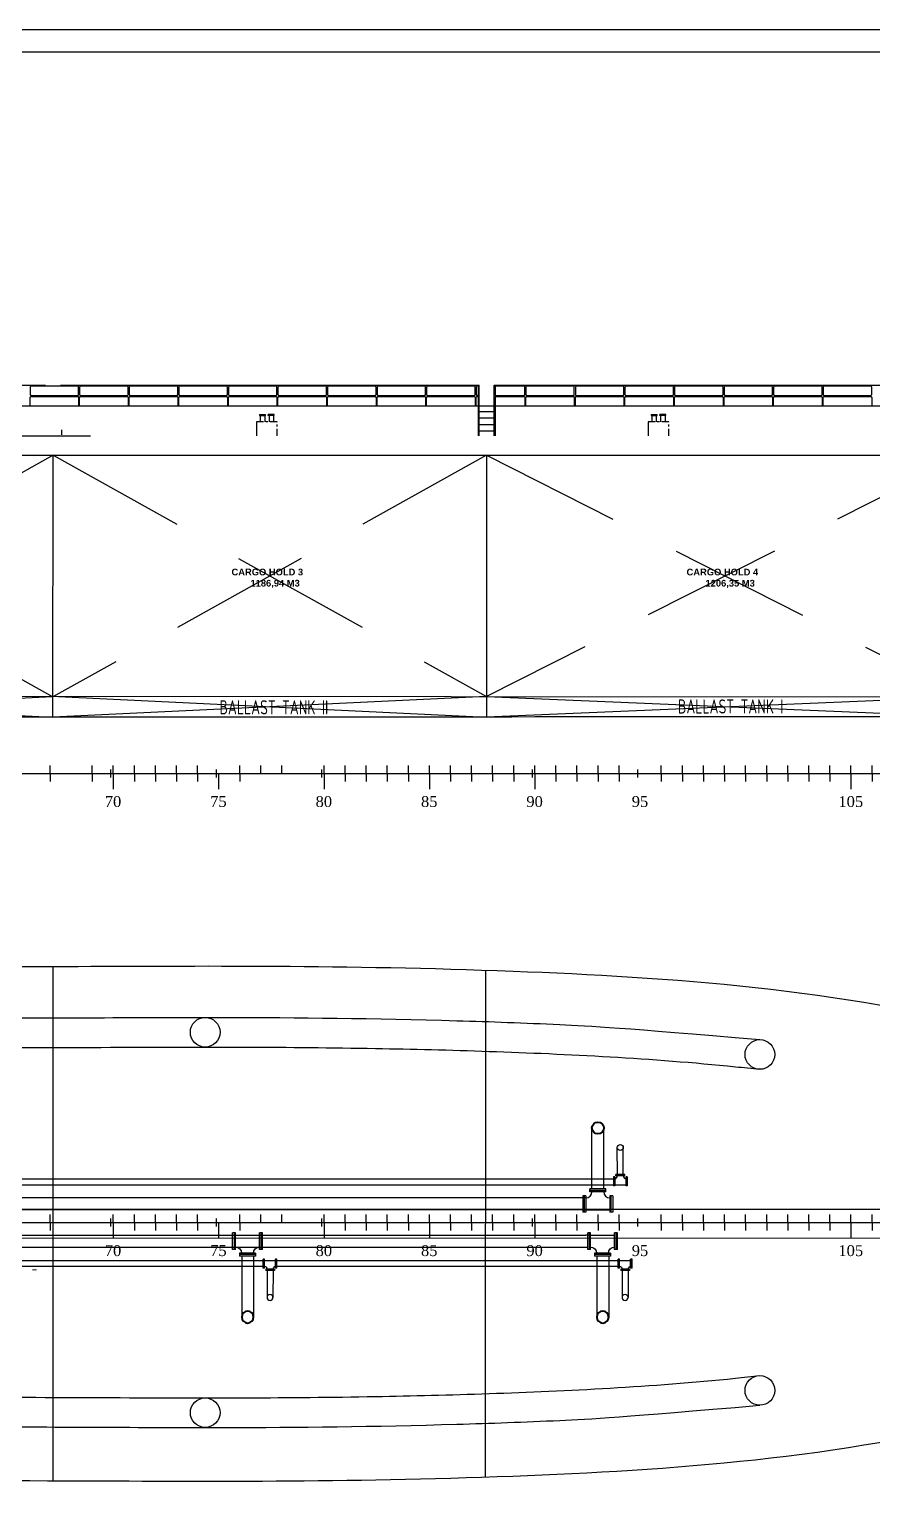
# Model space of a CAD drawing. Header units: millimetres. Extents: x 2592 to 2762, y 1632 to 1753.
# Drawn here: x 2664.9 to 2702.7, y 1686.4 to 1752.7 of the extents above; entities that cross this region are included whole.
import ezdxf

# ---------------------------------------------------------------- set-up
doc = ezdxf.new("R2010")
doc.units = ezdxf.units.MM
doc.linetypes.add('C_CENTER_L', pattern=[2, 1.25, -0.25, 0.25, -0.25])
doc.linetypes.add('DASHED2', pattern=[9.525, 6.35, -3.175])
for name, color, linetype in [('-1', 7, 'Continuous'), ('15', 7, 'Continuous'), ('garis tebal', 7, 'Continuous'), ('Layer3', 7, 'Continuous')]:
    doc.layers.add(name, color=color, linetype=linetype)
for name, color, linetype, lineweight in [('Kurva Water Line', 13, 'Continuous', 40), ('Lain', 40, 'Continuous', 20), ('PIPA', 80, 'Continuous', 30)]:
    doc.layers.add(name, color=color, linetype=linetype, lineweight=lineweight)
doc.styles.add('ASU', font='isocp.shx', dxfattribs={"height": 0.005})
doc.styles.add('gurit', font='Arial.ttf', dxfattribs={"height": 0.00225})
doc.styles.add('tls3', font='ISOCPEUR.TTF', dxfattribs={"width": 0.7, "height": 0.003})

# ---------------------------------------------------------------- blocks, each defined once
blk = doc.blocks.new('A$C602773CD')
at = {"layer": 'Kurva Water Line'}
blk.add_circle((3.79, 21.19), 1.5, dxfattribs=at)
at = {"layer": 'PIPA', "ltscale": 0.5}
for p, q in [((2.29, 18.94), (2.29, 21.19)), ((2.29, 9.66), (2.29, 18.94)), ((5.29, 18.94), (5.29, 21.19)), ((5.29, 9.66), (5.29, 18.94)), ((8.67, 13.57), (8.67, 14.26)), ((2.29, 5.82), (2.29, 9.66)), ((5.29, 5.82), (5.29, 9.66)), ((8.06, 8.4), (8.05, 8.4)), ((10.83, 8.4), (10.82, 8.4)), ((0.75, 0.57), (6.75, 0.57))]:
    blk.add_line(p, q, dxfattribs=at)
at = {"layer": 'PIPA'}
for p, q in [((8.68, 9.44), (8.67, 16.26)), ((10.18, 9.44), (10.17, 16.26)), ((8.05, 8.4), (8.05, 8.4)), ((8.05, 8.4), (8.05, 8.4)), ((10.55, 9.44), (8.33, 9.44)), ((8.33, 9.1), (8.33, 9.44)), ((10.55, 9.27), (8.33, 9.27)), ((10.55, 9.1), (8.33, 9.1)), ((10.55, 9.1), (10.55, 9.44)), ((10.83, 8.4), (10.83, 8.4)), ((10.83, 8.4), (10.83, 8.4)), ((0, 4.13), (0, 0)), ((0.75, 4.13), (0, 4.13)), ((0.38, 0), (0.38, 4.13)), ((0.75, 4.13), (0.75, 0)), ((5.77, 5.82), (1.73, 5.82)), ((1.73, 5.07), (1.73, 5.82)), ((5.77, 5.44), (1.73, 5.44)), ((5.77, 5.07), (1.73, 5.07)), ((5.77, 5.07), (5.77, 5.82)), ((7.5, 4.13), (6.75, 4.13)), ((6.75, 4.13), (6.75, 0)), ((7.13, 0), (7.13, 4.13)), ((7.5, 4.13), (7.5, 0)), ((8.05, 6.9), (10.83, 6.9)), ((0.75, 0), (0, 0)), ((7.5, 0), (6.75, 0))]:
    blk.add_line(p, q, dxfattribs=at)
at = {"layer": 'PIPA', "ltscale": 0.2}
for p, q in [((7.7, 8.84), (7.7, 6.58)), ((8.05, 8.84), (7.7, 8.84)), ((7.88, 6.58), (7.88, 8.84)), ((8.05, 8.84), (8.05, 6.58)), ((11.18, 8.84), (10.83, 8.84)), ((10.83, 8.84), (10.83, 6.58)), ((11, 6.58), (11, 8.84)), ((11.18, 8.84), (11.18, 6.58)), ((8.05, 6.58), (7.7, 6.58)), ((11.18, 6.58), (10.83, 6.58))]:
    blk.add_line(p, q, dxfattribs=at)
at = {"layer": 'PIPA'}
blk.add_circle((9.42, 16.26), 0.75, dxfattribs=at)
at = {"layer": 'PIPA', "ltscale": 0.5}
for centre, start, end in [((3.79, 21.19), 0, 180), ((0.75, 5.07), 270, 0), ((6.75, 5.07), 180, 270)]:
    blk.add_arc(centre, 1.5, start, end, dxfattribs=at)
at = {"layer": 'PIPA', "ltscale": 0.2}
for centre, start, end in [((7.93, 9.14), 279.0093, 356.777), ((10.95, 9.14), 183.223, 260.9907)]:
    blk.add_arc(centre, 0.746, start, end, dxfattribs=at)

msp = doc.modelspace()

# ---------------------------------------------------------------- linework, layer by layer
at = {"layer": '-1', "color": 7}
for p, q in [((2684.985, 1736.721), (2684.985, 1736.304)), ((2684.985, 1736.258), (2684.985, 1734.493)), ((2664.23, 1734.493), (2667.603, 1734.493)), ((2666.297, 1734.756), (2666.297, 1734.538)), ((2685.757, 1734.747), (2685.757, 1734.493))]:
    msp.add_line(p, q, dxfattribs=at)
at = {"layer": '-1', "color": 7, "linetype": 'DASHED2'}
for p, q in [((2646.464, 1733.617), (2665.91, 1722.777)), ((2665.916, 1733.617), (2646.47, 1722.777)), ((2685.367, 1733.617), (2665.91, 1722.777)), ((2665.916, 1733.617), (2685.367, 1722.797)), ((2685.367, 1733.617), (2706.779, 1722.777)), ((2706.779, 1733.617), (2685.367, 1722.797))]:
    msp.add_line(p, q, dxfattribs=at)
at = {"layer": '-1'}
msp.add_line((2665.902, 1710.683), (2665.902, 1687.597), dxfattribs=at)
at = {"layer": '-1', "color": 7}
for points in [[(2761.939, 1631.918), (2591.739, 1631.918), (2591.739, 1752.718), (2761.939, 1752.718)], [(2760.939, 1632.918), (2592.739, 1632.918), (2592.739, 1751.718), (2760.939, 1751.718)]]:
    msp.add_lwpolyline(points, close=True, dxfattribs=at)
at = {"color": 7}
for p, q in [((2646.127, 1736.767), (2665.575, 1736.767)), ((2666.247, 1736.767), (2685.035, 1736.767)), ((2685.707, 1736.766), (2705.537, 1736.766)), ((2685.707, 1736.766), (2705.537, 1736.766))]:
    msp.add_line(p, q, dxfattribs=at)
for p, q in [((2685.034, 1734.493), (2685.035, 1736.767)), ((2685.708, 1734.493), (2685.707, 1736.766)), ((2685.756, 1736.304), (2685.756, 1736.721)), ((2685.756, 1736.721), (2685.756, 1736.304)), ((2685.756, 1734.493), (2685.756, 1736.258)), ((2685.756, 1736.258), (2685.757, 1734.493)), ((2685.033, 1735.58), (2685.709, 1735.58)), ((2685.033, 1735.291), (2685.709, 1735.291)), ((2685.033, 1735.001), (2685.709, 1735.001)), ((2685.033, 1734.712), (2685.709, 1734.712)), ((2595.418, 1733.617), (2708.179, 1733.617)), ((2665.91, 1721.863), (2665.916, 1733.617)), ((2646.47, 1722.827), (2665.91, 1721.863)), ((2665.91, 1722.777), (2646.47, 1721.85)), ((2665.847, 1722.812), (2685.367, 1721.875)), ((2685.367, 1722.797), (2665.91, 1721.863)), ((2685.367, 1722.797), (2706.779, 1721.889)), ((2706.772, 1722.78), (2685.367, 1721.875)), ((2665.781, 1719.343), (2665.781, 1719.696)), ((2665.781, 1719.343), (2665.781, 1718.989)), ((2667.672, 1719.343), (2667.672, 1719.696)), ((2667.672, 1719.343), (2667.672, 1718.989)), ((2668.515, 1719.166), (2668.515, 1719.52)), ((2668.617, 1719.343), (2668.617, 1719.696)), ((2668.617, 1719.343), (2668.617, 1718.989)), ((2669.563, 1719.343), (2669.563, 1719.696)), ((2669.563, 1719.343), (2669.563, 1718.989)), ((2670.508, 1719.343), (2670.508, 1719.696)), ((2670.508, 1719.343), (2670.508, 1718.989)), ((2671.454, 1719.343), (2671.454, 1719.696)), ((2671.454, 1719.343), (2671.454, 1718.989)), ((2672.4, 1719.343), (2672.4, 1719.696)), ((2672.4, 1719.343), (2672.4, 1718.989)), ((2673.243, 1719.166), (2673.243, 1719.52)), ((2673.345, 1719.343), (2673.345, 1718.989)), ((2674.291, 1719.343), (2674.291, 1719.696)), ((2674.291, 1719.343), (2674.291, 1718.989)), ((2675.236, 1719.343), (2675.236, 1719.696)), ((2676.182, 1719.343), (2676.182, 1719.696)), ((2677.971, 1719.166), (2677.971, 1719.52)), ((2678.073, 1719.343), (2678.073, 1719.696)), ((2678.073, 1719.343), (2678.073, 1718.989)), ((2679.019, 1719.343), (2679.019, 1719.696)), ((2679.019, 1719.343), (2679.019, 1718.989)), ((2679.964, 1719.343), (2679.964, 1719.696)), ((2679.964, 1719.343), (2679.964, 1718.989)), ((2680.91, 1719.343), (2680.91, 1719.696)), ((2680.91, 1719.343), (2680.91, 1718.989)), ((2681.855, 1719.343), (2681.855, 1719.696)), ((2681.855, 1719.343), (2681.855, 1718.989)), ((2682.801, 1719.343), (2682.801, 1719.696)), ((2682.801, 1719.343), (2682.801, 1718.989)), ((2683.746, 1719.343), (2683.746, 1719.696)), ((2683.746, 1719.343), (2683.746, 1718.989)), ((2684.692, 1719.343), (2684.692, 1719.696)), ((2684.692, 1719.343), (2684.692, 1718.989)), ((2685.637, 1719.343), (2685.637, 1719.696)), ((2685.637, 1719.343), (2685.637, 1718.989)), ((2686.583, 1719.343), (2686.583, 1719.696)), ((2686.583, 1719.343), (2686.583, 1718.989)), ((2687.427, 1719.166), (2687.427, 1719.52)), ((2687.529, 1719.343), (2687.529, 1719.696)), ((2687.529, 1719.343), (2687.529, 1718.989)), ((2688.474, 1719.343), (2688.474, 1719.696)), ((2688.474, 1719.343), (2688.474, 1718.989)), ((2689.42, 1719.343), (2689.42, 1719.696)), ((2689.42, 1719.343), (2689.42, 1718.989)), ((2690.365, 1719.343), (2690.365, 1719.696)), ((2690.365, 1719.343), (2690.365, 1718.989)), ((2691.311, 1719.343), (2691.311, 1719.696)), ((2691.311, 1719.343), (2691.311, 1718.989)), ((2692.155, 1719.166), (2692.155, 1719.52)), ((2693.202, 1719.343), (2693.202, 1719.696)), ((2693.202, 1719.343), (2693.202, 1718.989)), ((2694.148, 1719.343), (2694.148, 1719.696)), ((2694.148, 1719.343), (2694.148, 1718.989)), ((2695.093, 1719.343), (2695.093, 1719.696)), ((2695.093, 1719.343), (2695.093, 1718.989)), ((2696.039, 1719.343), (2696.039, 1719.696)), ((2696.039, 1719.343), (2696.039, 1718.989)), ((2696.984, 1719.343), (2696.984, 1719.696)), ((2696.984, 1719.343), (2696.984, 1718.989)), ((2697.93, 1719.343), (2697.93, 1719.696)), ((2697.93, 1719.343), (2697.93, 1718.989)), ((2698.875, 1719.343), (2698.875, 1719.696)), ((2698.875, 1719.343), (2698.875, 1718.989)), ((2699.821, 1719.343), (2699.821, 1719.696)), ((2699.821, 1719.343), (2699.821, 1718.989)), ((2700.767, 1719.343), (2700.767, 1719.696)), ((2700.767, 1719.343), (2700.767, 1718.989)), ((2701.712, 1719.343), (2701.712, 1719.696)), ((2701.712, 1719.343), (2701.712, 1718.989)), ((2702.658, 1719.343), (2702.658, 1719.696)), ((2702.658, 1719.343), (2702.658, 1718.989)), ((2668.617, 1718.989), (2668.617, 1718.635)), ((2673.345, 1718.989), (2673.345, 1718.635)), ((2678.073, 1718.989), (2678.073, 1718.635)), ((2682.801, 1718.989), (2682.801, 1718.635)), ((2687.529, 1718.989), (2687.529, 1718.635)), ((2701.712, 1718.989), (2701.712, 1718.635)), ((2685.321, 1687.762), (2685.333, 1710.517)), ((2656.645, 1700.892), (2684.828, 1700.892)), ((2658.939, 1701.16), (2684.828, 1701.16)), ((2665.902, 1701.16), (2677.821, 1701.16)), ((2665.902, 1700.892), (2677.821, 1700.892)), ((2670.546, 1701.16), (2672.305, 1701.16)), ((2677.821, 1701.16), (2690.098, 1701.16)), ((2677.821, 1700.892), (2690.098, 1700.892)), ((2690.095, 1701.16), (2691.12, 1701.16)), ((2690.095, 1700.892), (2691.676, 1700.892)), ((2691.614, 1701.16), (2691.676, 1701.16)), ((2684.828, 1700.299), (2655.207, 1700.299)), ((2677.821, 1700.299), (2665.902, 1700.299)), ((2689.82, 1700.299), (2677.821, 1700.299)), ((2625.667, 1699.806), (2708.178, 1699.794)), ((2677.821, 1699.765), (2648.021, 1699.765)), ((2665.781, 1699.195), (2665.781, 1699.549)), ((2668.515, 1699.018), (2668.515, 1699.372)), ((2668.617, 1699.195), (2668.617, 1699.549)), ((2669.563, 1699.195), (2669.563, 1699.549)), ((2670.508, 1699.195), (2670.508, 1699.549)), ((2671.454, 1699.195), (2671.454, 1699.549)), ((2672.4, 1699.195), (2672.4, 1699.549)), ((2673.243, 1699.018), (2673.243, 1699.372)), ((2674.291, 1699.195), (2674.291, 1699.549)), ((2675.236, 1699.195), (2675.236, 1699.549)), ((2676.182, 1699.195), (2676.182, 1699.549)), ((2689.82, 1699.765), (2677.821, 1699.765)), ((2677.971, 1699.018), (2677.971, 1699.372)), ((2678.073, 1699.195), (2678.073, 1699.549)), ((2679.019, 1699.195), (2679.019, 1699.549)), ((2679.964, 1699.195), (2679.964, 1699.549)), ((2680.91, 1699.195), (2680.91, 1699.549)), ((2681.855, 1699.195), (2681.855, 1699.549)), ((2682.801, 1699.195), (2682.801, 1699.549)), ((2683.746, 1699.195), (2683.746, 1699.549)), ((2684.692, 1699.195), (2684.692, 1699.549)), ((2685.637, 1699.195), (2685.637, 1699.549)), ((2686.583, 1699.195), (2686.583, 1699.549)), ((2687.427, 1699.018), (2687.427, 1699.372)), ((2687.529, 1699.195), (2687.529, 1699.549)), ((2688.474, 1699.195), (2688.474, 1699.549)), ((2689.42, 1699.195), (2689.42, 1699.549)), ((2690.034, 1699.765), (2689.82, 1699.765)), ((2690.365, 1699.195), (2690.365, 1699.549)), ((2691.311, 1699.195), (2691.311, 1699.549)), ((2692.155, 1699.018), (2692.155, 1699.372)), ((2693.202, 1699.195), (2693.202, 1699.549)), ((2694.148, 1699.195), (2694.148, 1699.549)), ((2695.093, 1699.195), (2695.093, 1699.549)), ((2696.039, 1699.195), (2696.039, 1699.549)), ((2696.984, 1699.195), (2696.984, 1699.549)), ((2697.93, 1699.195), (2697.93, 1699.549)), ((2698.875, 1699.195), (2698.875, 1699.549)), ((2699.821, 1699.195), (2699.821, 1699.549)), ((2700.767, 1699.195), (2700.767, 1699.549)), ((2701.712, 1699.195), (2701.712, 1699.549)), ((2702.658, 1699.195), (2702.658, 1699.549)), ((2648.021, 1698.625), (2677.821, 1698.625)), ((2665.781, 1699.195), (2665.781, 1698.841)), ((2668.617, 1699.195), (2668.617, 1698.841)), ((2668.617, 1698.841), (2668.617, 1698.487)), ((2669.563, 1699.195), (2669.563, 1698.841)), ((2670.508, 1699.195), (2670.508, 1698.841)), ((2671.454, 1699.195), (2671.454, 1698.841)), ((2672.4, 1699.195), (2672.4, 1698.841)), ((2673.345, 1699.195), (2673.345, 1698.841)), ((2673.345, 1698.841), (2673.345, 1698.487)), ((2674.291, 1699.195), (2674.291, 1698.841)), ((2677.821, 1698.625), (2689.82, 1698.625)), ((2678.073, 1699.195), (2678.073, 1698.841)), ((2678.073, 1698.841), (2678.073, 1698.487)), ((2679.019, 1699.195), (2679.019, 1698.841)), ((2679.964, 1699.195), (2679.964, 1698.841)), ((2680.91, 1699.195), (2680.91, 1698.841)), ((2681.855, 1699.195), (2681.855, 1698.841)), ((2682.801, 1699.195), (2682.801, 1698.841)), ((2682.801, 1698.841), (2682.801, 1698.487)), ((2683.746, 1699.195), (2683.746, 1698.841)), ((2684.692, 1699.195), (2684.692, 1698.841)), ((2685.637, 1699.195), (2685.637, 1698.841)), ((2686.583, 1699.195), (2686.583, 1698.841)), ((2687.529, 1699.195), (2687.529, 1698.841)), ((2687.529, 1698.841), (2687.529, 1698.487)), ((2688.474, 1699.195), (2688.474, 1698.841)), ((2689.42, 1699.195), (2689.42, 1698.841)), ((2690.034, 1698.625), (2689.82, 1698.625)), ((2690.365, 1699.195), (2690.365, 1698.841)), ((2691.311, 1699.195), (2691.311, 1698.841)), ((2693.202, 1699.195), (2693.202, 1698.841)), ((2694.148, 1699.195), (2694.148, 1698.841)), ((2695.093, 1699.195), (2695.093, 1698.841)), ((2696.039, 1699.195), (2696.039, 1698.841)), ((2696.984, 1699.195), (2696.984, 1698.841)), ((2697.93, 1699.195), (2697.93, 1698.841)), ((2698.875, 1699.195), (2698.875, 1698.841)), ((2699.821, 1699.195), (2699.821, 1698.841)), ((2700.767, 1699.195), (2700.767, 1698.841)), ((2701.712, 1699.195), (2701.712, 1698.841)), ((2701.712, 1698.841), (2701.712, 1698.487)), ((2702.658, 1699.195), (2702.658, 1698.841)), ((2625.667, 1698.509), (2708.178, 1698.496)), ((2648.719, 1698.091), (2673.972, 1698.091)), ((2670.759, 1698.091), (2675.173, 1698.091)), ((2675.173, 1698.091), (2677.821, 1698.091)), ((2677.821, 1698.091), (2689.9, 1698.091)), ((2657.179, 1697.497), (2665.798, 1697.497)), ((2665.798, 1697.497), (2674.38, 1697.497)), ((2665.902, 1697.497), (2677.821, 1697.497)), ((2677.821, 1697.497), (2691.272, 1697.497)), ((2664.461, 1697.23), (2674.38, 1697.23)), ((2665.902, 1697.23), (2675.405, 1697.23)), ((2675.9, 1697.23), (2677.821, 1697.23)), ((2677.821, 1697.23), (2690.308, 1697.23)), ((2690.308, 1697.23), (2691.333, 1697.23))]:
    msp.add_line(p, q)
at = {"linetype": 'C_CENTER_L', "ltscale": 0.25}
for p, q in [((2675.971, 1735.119), (2675.047, 1735.119)), ((2675.177, 1735.441), (2675.446, 1735.441)), ((2675.177, 1735.406), (2675.446, 1735.406)), ((2675.212, 1735.406), (2675.212, 1735.119)), ((2675.412, 1735.406), (2675.412, 1735.119)), ((2675.446, 1735.406), (2675.446, 1735.441)), ((2675.572, 1735.406), (2675.572, 1735.441)), ((2675.841, 1735.441), (2675.572, 1735.441)), ((2675.841, 1735.406), (2675.572, 1735.406)), ((2675.607, 1735.406), (2675.607, 1735.119)), ((2675.807, 1735.406), (2675.807, 1735.119)), ((2675.841, 1735.406), (2675.841, 1735.441)), ((2675.971, 1734.493), (2675.971, 1735.119)), ((2693.536, 1735.119), (2692.612, 1735.119)), ((2692.742, 1735.441), (2693.011, 1735.441)), ((2692.742, 1735.406), (2693.011, 1735.406)), ((2692.777, 1735.406), (2692.777, 1735.119)), ((2692.976, 1735.406), (2692.976, 1735.119)), ((2693.011, 1735.406), (2693.011, 1735.441)), ((2693.137, 1735.406), (2693.137, 1735.441)), ((2693.406, 1735.441), (2693.137, 1735.441)), ((2693.406, 1735.406), (2693.137, 1735.406)), ((2693.172, 1735.406), (2693.172, 1735.119)), ((2693.371, 1735.406), (2693.371, 1735.119)), ((2693.406, 1735.406), (2693.406, 1735.441)), ((2693.536, 1734.491), (2693.536, 1735.119))]:
    msp.add_line(p, q, dxfattribs=at)
at = {"linetype": 'C_CENTER_L'}
for p, q in [((2675.047, 1735.119), (2675.047, 1734.493)), ((2692.612, 1735.119), (2692.612, 1734.491))]:
    msp.add_line(p, q, dxfattribs=at)
at = {"linetype": 'C_CENTER_L', "ltscale": 2}
for p, q in [((2675.177, 1735.441), (2675.177, 1735.406)), ((2692.742, 1735.441), (2692.742, 1735.406))]:
    msp.add_line(p, q, dxfattribs=at)
at = {"ltscale": 5}
for p, q in [((2594.373, 1719.343), (2723.46, 1719.343)), ((2598.645, 1699.195), (2723.46, 1699.195))]:
    msp.add_line(p, q, dxfattribs=at)
for points in [[(2665.526, 1736.721), (2664.933, 1736.721, 0.414214), (2664.887, 1736.675), (2664.887, 1736.351, 0.414214), (2664.933, 1736.304), (2665.526, 1736.304)], [(2665.503, 1736.304), (2667.018, 1736.304, 0.414214), (2667.064, 1736.351), (2667.064, 1736.675, 0.414214), (2667.018, 1736.721), (2665.441, 1736.721)], [(2684.985, 1736.721), (2684.946, 1736.721, 0.414214), (2684.9, 1736.675), (2684.9, 1736.351, 0.414214), (2684.946, 1736.304), (2684.985, 1736.304)], [(2685.756, 1736.304), (2687.031, 1736.304, 0.414214), (2687.077, 1736.351), (2687.077, 1736.675, 0.414214), (2687.031, 1736.721), (2685.756, 1736.721)], [(2685.756, 1736.304), (2687.031, 1736.304, 0.414214), (2687.077, 1736.351), (2687.077, 1736.675, 0.414214), (2687.031, 1736.721), (2685.756, 1736.721)], [(2664.887, 1735.825), (2664.887, 1736.212, -0.414214), (2664.933, 1736.258), (2665.526, 1736.258)], [(2665.503, 1736.258), (2667.018, 1736.258, -0.414214), (2667.064, 1736.212), (2667.064, 1735.834)], [(2667.11, 1735.834), (2667.11, 1736.212, -0.414214), (2667.157, 1736.258), (2669.241, 1736.258, -0.414214), (2669.288, 1736.212), (2669.288, 1735.833)], [(2669.334, 1735.833), (2669.334, 1736.212, -0.414214), (2669.38, 1736.258), (2671.465, 1736.258, -0.414214), (2671.511, 1736.212), (2671.511, 1735.833)], [(2671.558, 1735.833), (2671.558, 1736.212, -0.414214), (2671.604, 1736.258), (2673.689, 1736.258, -0.414214), (2673.735, 1736.212), (2673.735, 1735.833)], [(2673.781, 1735.833), (2673.781, 1736.212, -0.414214), (2673.828, 1736.258), (2675.912, 1736.258, -0.414214), (2675.959, 1736.212), (2675.959, 1735.832)], [(2676.005, 1735.832), (2676.005, 1736.212, -0.414214), (2676.051, 1736.258), (2678.136, 1736.258, -0.414214), (2678.183, 1736.212), (2678.183, 1735.832)], [(2678.229, 1735.832), (2678.229, 1736.212, -0.414214), (2678.275, 1736.258), (2680.36, 1736.258, -0.414214), (2680.406, 1736.212), (2680.406, 1735.826)], [(2680.453, 1735.826), (2680.453, 1736.212, -0.414214), (2680.499, 1736.258), (2682.584, 1736.258, -0.414214), (2682.63, 1736.212), (2682.63, 1735.826)], [(2682.676, 1735.826), (2682.676, 1736.212, -0.414214), (2682.723, 1736.258), (2684.807, 1736.258, -0.414214), (2684.854, 1736.212), (2684.854, 1735.826)], [(2684.9, 1735.826), (2684.9, 1736.212, -0.414214), (2684.946, 1736.258), (2684.985, 1736.258)], [(2685.756, 1736.258), (2687.031, 1736.258, -0.414214), (2687.077, 1736.212), (2687.077, 1735.826)], [(2685.756, 1736.258), (2687.031, 1736.258, -0.414214), (2687.077, 1736.212), (2687.077, 1735.826)], [(2687.124, 1735.826), (2687.124, 1736.212, -0.414214), (2687.17, 1736.258), (2689.255, 1736.258, -0.414214), (2689.301, 1736.212), (2689.301, 1735.826)], [(2687.124, 1735.826), (2687.124, 1736.212, -0.414214), (2687.17, 1736.258), (2689.255, 1736.258, -0.414214), (2689.301, 1736.212), (2689.301, 1735.826)], [(2689.347, 1735.826), (2689.347, 1736.212, -0.414214), (2689.394, 1736.258), (2691.478, 1736.258, -0.414214), (2691.525, 1736.212), (2691.525, 1735.826)], [(2691.571, 1735.826), (2691.571, 1736.212, -0.414214), (2691.617, 1736.258), (2693.702, 1736.258, -0.414214), (2693.749, 1736.212), (2693.749, 1735.826)], [(2693.795, 1735.826), (2693.795, 1736.212, -0.414214), (2693.841, 1736.258), (2695.926, 1736.258, -0.414214), (2695.972, 1736.212), (2695.972, 1735.826)], [(2696.019, 1735.826), (2696.019, 1736.212, -0.414214), (2696.065, 1736.258), (2698.15, 1736.258, -0.414214), (2698.196, 1736.212), (2698.196, 1735.826)], [(2698.242, 1735.826), (2698.242, 1736.212, -0.414214), (2698.289, 1736.258), (2700.373, 1736.258, -0.414214), (2700.42, 1736.212), (2700.42, 1735.826)], [(2700.466, 1735.826), (2700.466, 1736.212, -0.414214), (2700.512, 1736.258), (2702.597, 1736.258, -0.414214), (2702.643, 1736.212), (2702.643, 1735.827)]]:
    msp.add_lwpolyline(points, format="xyb")
for points in [[(2667.157, 1736.304), (2669.241, 1736.304, 0.414214), (2669.288, 1736.351), (2669.288, 1736.675, 0.414214), (2669.241, 1736.721), (2667.157, 1736.721, 0.414214), (2667.11, 1736.675), (2667.11, 1736.351, 0.414214)], [(2669.38, 1736.304), (2671.465, 1736.304, 0.414214), (2671.511, 1736.351), (2671.511, 1736.675, 0.414214), (2671.465, 1736.721), (2669.38, 1736.721, 0.414214), (2669.334, 1736.675), (2669.334, 1736.351, 0.414214)], [(2671.604, 1736.304), (2673.689, 1736.304, 0.414214), (2673.735, 1736.351), (2673.735, 1736.675, 0.414214), (2673.689, 1736.721), (2671.604, 1736.721, 0.414214), (2671.558, 1736.675), (2671.558, 1736.351, 0.414214)], [(2673.828, 1736.304), (2675.912, 1736.304, 0.414214), (2675.959, 1736.351), (2675.959, 1736.675, 0.414214), (2675.912, 1736.721), (2673.828, 1736.721, 0.414214), (2673.781, 1736.675), (2673.781, 1736.351, 0.414214)], [(2676.051, 1736.304), (2678.136, 1736.304, 0.414214), (2678.183, 1736.351), (2678.183, 1736.675, 0.414214), (2678.136, 1736.721), (2676.051, 1736.721, 0.414214), (2676.005, 1736.675), (2676.005, 1736.351, 0.414214)], [(2678.275, 1736.304), (2680.36, 1736.304, 0.414214), (2680.406, 1736.351), (2680.406, 1736.675, 0.414214), (2680.36, 1736.721), (2678.275, 1736.721, 0.414214), (2678.229, 1736.675), (2678.229, 1736.351, 0.414214)], [(2680.499, 1736.304), (2682.584, 1736.304, 0.414214), (2682.63, 1736.351), (2682.63, 1736.675, 0.414214), (2682.584, 1736.721), (2680.499, 1736.721, 0.414214), (2680.453, 1736.675), (2680.453, 1736.351, 0.414214)], [(2682.723, 1736.304), (2684.807, 1736.304, 0.414214), (2684.854, 1736.351), (2684.854, 1736.675, 0.414214), (2684.807, 1736.721), (2682.723, 1736.721, 0.414214), (2682.676, 1736.675), (2682.676, 1736.351, 0.414214)], [(2687.17, 1736.304), (2689.255, 1736.304, 0.414214), (2689.301, 1736.351), (2689.301, 1736.675, 0.414214), (2689.255, 1736.721), (2687.17, 1736.721, 0.414214), (2687.124, 1736.675), (2687.124, 1736.351, 0.414214)], [(2687.17, 1736.304), (2689.255, 1736.304, 0.414214), (2689.301, 1736.351), (2689.301, 1736.675, 0.414214), (2689.255, 1736.721), (2687.17, 1736.721, 0.414214), (2687.124, 1736.675), (2687.124, 1736.351, 0.414214)], [(2689.394, 1736.304), (2691.478, 1736.304, 0.414214), (2691.525, 1736.351), (2691.525, 1736.675, 0.414214), (2691.478, 1736.721), (2689.394, 1736.721, 0.414214), (2689.347, 1736.675), (2689.347, 1736.351, 0.414214)], [(2691.617, 1736.304), (2693.702, 1736.304, 0.414214), (2693.749, 1736.351), (2693.749, 1736.675, 0.414214), (2693.702, 1736.721), (2691.617, 1736.721, 0.414214), (2691.571, 1736.675), (2691.571, 1736.351, 0.414214)], [(2693.841, 1736.304), (2695.926, 1736.304, 0.414214), (2695.972, 1736.351), (2695.972, 1736.675, 0.414214), (2695.926, 1736.721), (2693.841, 1736.721, 0.414214), (2693.795, 1736.675), (2693.795, 1736.351, 0.414214)], [(2696.065, 1736.304), (2698.15, 1736.304, 0.414214), (2698.196, 1736.351), (2698.196, 1736.675, 0.414214), (2698.15, 1736.721), (2696.065, 1736.721, 0.414214), (2696.019, 1736.675), (2696.019, 1736.351, 0.414214)], [(2698.289, 1736.304), (2700.373, 1736.304, 0.414214), (2700.42, 1736.351), (2700.42, 1736.675, 0.414214), (2700.373, 1736.721), (2698.289, 1736.721, 0.414214), (2698.242, 1736.675), (2698.242, 1736.351, 0.414214)], [(2700.512, 1736.304), (2702.597, 1736.304, 0.414214), (2702.643, 1736.351), (2702.643, 1736.675, 0.414214), (2702.597, 1736.721), (2700.512, 1736.721, 0.414214), (2700.466, 1736.675), (2700.466, 1736.351, 0.414214)]]:
    msp.add_lwpolyline(points, format="xyb", close=True)
for centre in [(2672.741, 1707.732), (2697.624, 1706.734), (2697.624, 1691.663), (2672.741, 1690.664)]:
    msp.add_circle(centre, 0.665)
at = {"layer": '15'}
for points, knots in [([(2709.391, 1735.827), (2709.817, 1735.919), (2710.477, 1736.174), (2710.948, 1736.642), (2711.116, 1736.81), (2714.662, 1736.81), (2718.208, 1736.81), (2721.754, 1736.81), (2720.761, 1735.824), (2719.403, 1734.476), (2717.167, 1731.123), (2717.167, 1731.123), (2716.481, 1729.389), (2715.911, 1727.078), (2715.313, 1724.752), (2714.309, 1722.777), (2713.818, 1721.862), (2712.442, 1721.892), (2690.304, 1721.878), (2668.166, 1721.864), (2646.028, 1721.85), (2632.996, 1721.85), (2619.965, 1721.85), (2606.934, 1721.85), (2606.934, 1721.85), (2606.934, 1721.85), (2606.636, 1721.856), (2605.715, 1721.922), (2604.644, 1722.385), (2603.829, 1722.978), (2603.495, 1723.574), (2603.362, 1723.811), (2603.156, 1723.929), (2602.95, 1724.047), (2602.744, 1724.165), (2602.744, 1724.51), (2602.744, 1724.856), (2602.744, 1725.201), (2602.95, 1725.319), (2603.156, 1725.437), (2603.362, 1725.555), (2603.303, 1725.775), (2603.152, 1726.341), (2602.2, 1726.778), (2601.261, 1726.948), (2599.986, 1726.99), (2598.362, 1727.629), (2596.716, 1728.266), (2595.882, 1729.341), (2595.513, 1729.989), (2595.447, 1730.532), (2595.418, 1730.768), (2595.418, 1731.687), (2595.418, 1732.606), (2595.418, 1733.525), (2595.418, 1734.297), (2595.418, 1735.069), (2595.418, 1735.841), (2604.953, 1735.841), (2614.488, 1735.841), (2623.655, 1735.841), (2623.691, 1735.826), (2623.726, 1735.811), (2623.761, 1735.796)], [1.134545, 1.134545, 1.134545, 1.134545, 2.515132, 3.281721, 3.281721, 3.281721, 4.281721, 4.281721, 4.281721, 8.726256, 10.356682, 12.498628, 13.80364, 16.24346, 20.226537, 21.730911, 23.966032, 23.966032, 23.966032, 24.966032, 24.966032, 24.966032, 25.966032, 25.966032, 25.966032, 26.198271, 26.703332, 28.175098, 29.140342, 30.460139, 31.335051, 31.335051, 31.335051, 32.335051, 32.335051, 32.335051, 33.335051, 33.335051, 33.335051, 34.335051, 34.335051, 34.335051, 35.047195, 36.166156, 37.391397, 38.202571, 40.252391, 43.035888, 43.637992, 44.63295, 45.397134, 45.397134, 45.397134, 46.397134, 46.397134, 46.397134, 47.397134, 47.397134, 47.397134, 48.397134, 48.397134, 48.397134, 48.473522, 48.473522, 48.473522, 48.473522]), ([(2595.418, 1703.477), (2597.99, 1705.156), (2607.495, 1707.404), (2618.827, 1709.548), (2646.525, 1710.688), (2663.258, 1710.635), (2684.87, 1710.806), (2704.794, 1709.435), (2716.941, 1704.96), (2720.842, 1701.675), (2721.754, 1699.195), (2720.842, 1696.604), (2716.94, 1693.32), (2704.794, 1688.845), (2684.869, 1687.473), (2663.257, 1687.645), (2646.525, 1687.591), (2618.826, 1688.732), (2607.495, 1690.875), (2597.989, 1693.123), (2595.417, 1694.803)], [0, 0, 0, 0, 7.869222, 26.748757, 42.740066, 76.819194, 100.648485, 122.401168, 132.015576, 139.770971, 139.770971, 139.770971, 147.526365, 157.140773, 178.893456, 202.722747, 236.801876, 252.793184, 271.67272, 279.541942, 279.541942, 279.541942, 279.541942]), ([(2636.792, 1707.942), (2637.282, 1707.959), (2637.766, 1707.975), (2641.035, 1708.08), (2643.597, 1708.147), (2651.857, 1708.321), (2656.748, 1708.347), (2663.561, 1708.369), (2665.493, 1708.374), (2669.465, 1708.39), (2671.501, 1708.4), (2676.879, 1708.392), (2680.324, 1708.36), (2685.529, 1708.207), (2687.07, 1708.153), (2690.019, 1708.016), (2691.415, 1707.938), (2697.624, 1707.399)], [41.22533, 41.22533, 41.22533, 41.22533, 42.604877, 42.604877, 50.660872, 50.660872, 70.338355, 70.338355, 78.129123, 78.129123, 85.919891, 85.919891, 97.990697, 97.990697, 102.851, 102.851, 107.062998, 107.062998, 107.062998, 107.062998]), ([(2636.792, 1706.611), (2636.834, 1706.613), (2636.875, 1706.614), (2638.165, 1706.658), (2639.375, 1706.696), (2641.709, 1706.764), (2642.836, 1706.794), (2646.112, 1706.873), (2648.157, 1706.912), (2654.008, 1707), (2657.531, 1707.019), (2663.217, 1707.038), (2665.398, 1707.044), (2669.898, 1707.062), (2672.209, 1707.072), (2676.475, 1707.058), (2678.392, 1707.042), (2682.029, 1706.977), (2683.725, 1706.935), (2687.239, 1706.815), (2689.056, 1706.739), (2692.758, 1706.521), (2694.641, 1706.379), (2696.893, 1706.149), (2697.258, 1706.11), (2697.624, 1706.068)], [41.182511, 41.182511, 41.182511, 41.182511, 41.299145, 41.299145, 44.82799, 44.82799, 48.356836, 48.356836, 55.414526, 55.414526, 69.529908, 69.529908, 78.342428, 78.342428, 87.154948, 87.154948, 93.96364, 93.96364, 99.592688, 99.592688, 105.221736, 105.221736, 110.850784, 110.850784, 111.941604, 111.941604, 111.941604, 111.941604]), ([(2636.792, 1691.785), (2636.834, 1691.784), (2636.875, 1691.782), (2638.165, 1691.738), (2639.375, 1691.7), (2641.709, 1691.633), (2642.836, 1691.603), (2646.112, 1691.523), (2648.157, 1691.484), (2654.008, 1691.397), (2657.531, 1691.378), (2663.217, 1691.358), (2665.398, 1691.353), (2669.898, 1691.334), (2672.209, 1691.324), (2676.475, 1691.338), (2678.392, 1691.354), (2682.029, 1691.419), (2683.725, 1691.462), (2687.239, 1691.581), (2689.056, 1691.658), (2692.758, 1691.875), (2694.641, 1692.017), (2696.893, 1692.247), (2697.258, 1692.287), (2697.624, 1692.328)], [41.182511, 41.182511, 41.182511, 41.182511, 41.299145, 41.299145, 44.82799, 44.82799, 48.356836, 48.356836, 55.414526, 55.414526, 69.529908, 69.529908, 78.342428, 78.342428, 87.154948, 87.154948, 93.96364, 93.96364, 99.592688, 99.592688, 105.221736, 105.221736, 110.850784, 110.850784, 111.941604, 111.941604, 111.941604, 111.941604]), ([(2636.792, 1690.454), (2637.282, 1690.437), (2637.766, 1690.421), (2641.035, 1690.317), (2643.597, 1690.25), (2651.857, 1690.075), (2656.748, 1690.05), (2663.561, 1690.027), (2665.493, 1690.022), (2669.465, 1690.006), (2671.501, 1689.997), (2676.879, 1690.004), (2680.324, 1690.037), (2685.529, 1690.189), (2687.07, 1690.244), (2690.019, 1690.38), (2691.415, 1690.458), (2697.624, 1690.997)], [41.22533, 41.22533, 41.22533, 41.22533, 42.604877, 42.604877, 50.660872, 50.660872, 70.338355, 70.338355, 78.129123, 78.129123, 85.919891, 85.919891, 97.990697, 97.990697, 102.851, 102.851, 107.062998, 107.062998, 107.062998, 107.062998])]:
    msp.add_open_spline(points, degree=3, knots=knots, dxfattribs=at)
at = {"layer": 'garis tebal'}
for p, q in [((2685.756, 1736.304), (2685.756, 1736.721)), ((2685.756, 1734.493), (2685.756, 1736.258))]:
    msp.add_line(p, q, dxfattribs=at)
at = {"layer": 'Lain'}
msp.add_line((2664.997, 1697.079), (2665.177, 1697.079), dxfattribs=at)
at = {"layer": 'Layer3', "color": 0}
for p, q in [((2709.391, 1735.827), (2624.656, 1735.824)), ((2604.067, 1722.848), (2706.779, 1722.78))]:
    msp.add_line(p, q, dxfattribs=at)
at = {"layer": 'Layer3'}
msp.add_line((2685.367, 1733.617), (2685.367, 1721.875), dxfattribs=at)
at = {"layer": 'Layer3', "linetype": 'DASHED2'}
msp.add_line((2593.285, 1699.195), (2724.246, 1699.195), dxfattribs=at)

# ---------------------------------------------------------------- block references
at = {"xscale": 0.1780236491880001, "yscale": 0.1780236491880001, "zscale": 0.1780236491880001}
msp.add_blockref('A$C602773CD', (2689.686, 1699.664), dxfattribs=at)
at = {"color": 7, "xscale": -0.1780236491880001, "yscale": 0.1780236491880001, "zscale": 0.1780236491880001, "rotation": 180}
for p in [(2673.972, 1698.726), (2689.9, 1698.726)]:
    msp.add_blockref('A$C602773CD', p, dxfattribs=at)

# ---------------------------------------------------------------- texts
for s, insert, char_height, width, attachment_point, style in [('{\\fArial|b1|i0|c0|p34;^ICARGO HOLD 3\\P       1186,94 M3}', (2675.47, 1728.096), 0.3, 6.66744, 5, 'gurit'), ('{\\fArial|b1|i0|c0|p34;^ICARGO HOLD 4\\P       1206,35 M3}', (2695.884, 1728.095), 0.3, 6.66744, 5, 'gurit'), ('BALLAST TANK II', (2673.383, 1722.628), 0.6358, 46.40152, 1, 'tls3'), ('BALLAST TANK I', (2693.949, 1722.667), 0.6358, 46.40152, 1, 'tls3'), ('{\\fTimes New Roman|b0|i0|c0|p18;70}', (2668.608, 1718.078), 0.48854, 4.98215, 5, 'ASU'), ('{\\fTimes New Roman|b0|i0|c0|p18;75}', (2673.336, 1718.079), 0.48854, 4.98215, 5, 'ASU'), ('{\\fTimes New Roman|b0|i0|c0|p18;80}', (2678.064, 1718.078), 0.48854, 4.98215, 5, 'ASU'), ('{\\fTimes New Roman|b0|i0|c0|p18;85}', (2682.792, 1718.078), 0.48854, 4.98215, 5, 'ASU'), ('{\\fTimes New Roman|b0|i0|c0|p18;90}', (2687.519, 1718.078), 0.48854, 4.98215, 5, 'ASU'), ('{\\fTimes New Roman|b0|i0|c0|p18;95}', (2692.247, 1718.079), 0.48854, 4.98215, 5, 'ASU'), ('{\\fTimes New Roman|b0|i0|c0|p18;105}', (2701.703, 1718.078), 0.48854, 4.98215, 5, 'ASU'), ('{\\fTimes New Roman|b0|i0|c0|p18;70}', (2668.608, 1697.93), 0.48854, 4.98215, 5, 'ASU'), ('{\\fTimes New Roman|b0|i0|c0|p18;75}', (2673.336, 1697.931), 0.48854, 4.98215, 5, 'ASU'), ('{\\fTimes New Roman|b0|i0|c0|p18;80}', (2678.064, 1697.93), 0.48854, 4.98215, 5, 'ASU'), ('{\\fTimes New Roman|b0|i0|c0|p18;85}', (2682.792, 1697.93), 0.48854, 4.98215, 5, 'ASU'), ('{\\fTimes New Roman|b0|i0|c0|p18;90}', (2687.519, 1697.93), 0.48854, 4.98215, 5, 'ASU'), ('{\\fTimes New Roman|b0|i0|c0|p18;95}', (2692.247, 1697.931), 0.48854, 4.98215, 5, 'ASU'), ('{\\fTimes New Roman|b0|i0|c0|p18;105}', (2701.703, 1697.93), 0.48854, 4.98215, 5, 'ASU')]:
    msp.add_mtext(s, dxfattribs=dict(insert=insert, char_height=char_height, width=width, attachment_point=attachment_point, style=style))

doc.saveas('drawing.dxf')
